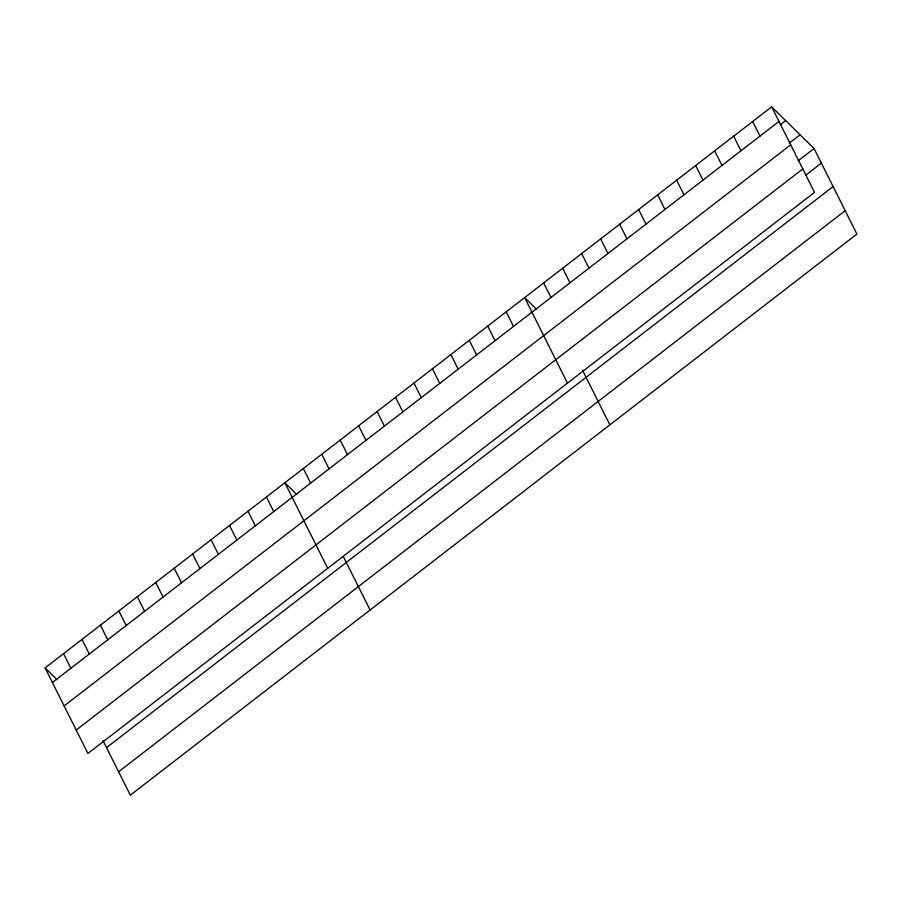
<?xml version="1.0" encoding="UTF-8"?>
<svg xmlns="http://www.w3.org/2000/svg" width="902" height="902" viewBox="0 0 902 902"><rect width="100%" height="100%" fill="white"/><g stroke="black" fill="none" stroke-linecap="round" stroke-linejoin="round"><path stroke-width="1.35" d="M771.672 106.831L814.506 192.374L87.934 753.463L45.1 667.92L771.672 106.831L814.066 148.537L856.9 234.08L130.328 795.169L103.008 740.621M52.406 682.51L778.978 121.42M780.377 124.668L785.665 120.597M789.521 142.933L800.074 134.77M64.132 705.928L790.704 144.839M798.225 160.77L814.066 148.537M76.208 730.045L802.78 168.956M805.542 175.371L821.372 163.138M106.526 747.634L833.098 186.556M118.602 771.762L845.174 210.673M536.622 309.397L524.637 297.592L567.471 383.136M296.859 494.555L284.863 482.762L327.708 568.305M45.1 667.92L57.085 679.713M752.663 121.499L759.98 136.101M733.664 136.179L740.97 150.769M714.666 150.848L721.972 165.449M695.656 165.528L702.974 180.118M676.658 180.197L683.964 194.798M657.659 194.877L664.966 209.478M638.65 209.546L645.967 224.147M619.651 224.226L626.958 238.827M600.642 238.895L607.959 253.496M581.643 253.575L588.95 268.176M562.645 268.244L569.951 282.845M543.635 282.924L550.953 297.525M582.545 370.294L609.865 424.853M506.191 311.844L513.509 326.434M487.745 326.084L495.063 340.685M469.311 340.325L476.617 354.926M450.865 354.565L458.171 369.166M432.419 368.817L439.725 383.406M413.973 383.057L421.279 397.658M395.527 397.297L402.844 411.898M377.092 411.537L384.399 426.139M358.646 425.789L365.953 440.379M340.201 440.029L347.507 454.631M321.755 454.27L329.061 468.871M303.309 468.51L310.626 483.111M343.369 556.624L370.102 610.011M266.428 497.002L273.734 511.592M247.982 511.242L255.289 525.843M229.536 525.483L236.843 540.084M211.091 539.723L218.408 554.324M192.645 553.975L199.962 568.564M174.21 568.215L181.516 582.816M155.764 582.455L163.07 597.056M137.318 596.696L144.624 611.297M118.872 610.947L126.19 625.537M100.426 625.187L107.744 639.789M81.992 639.428L89.298 654.029M63.546 653.668L70.852 668.269"/></g></svg>
